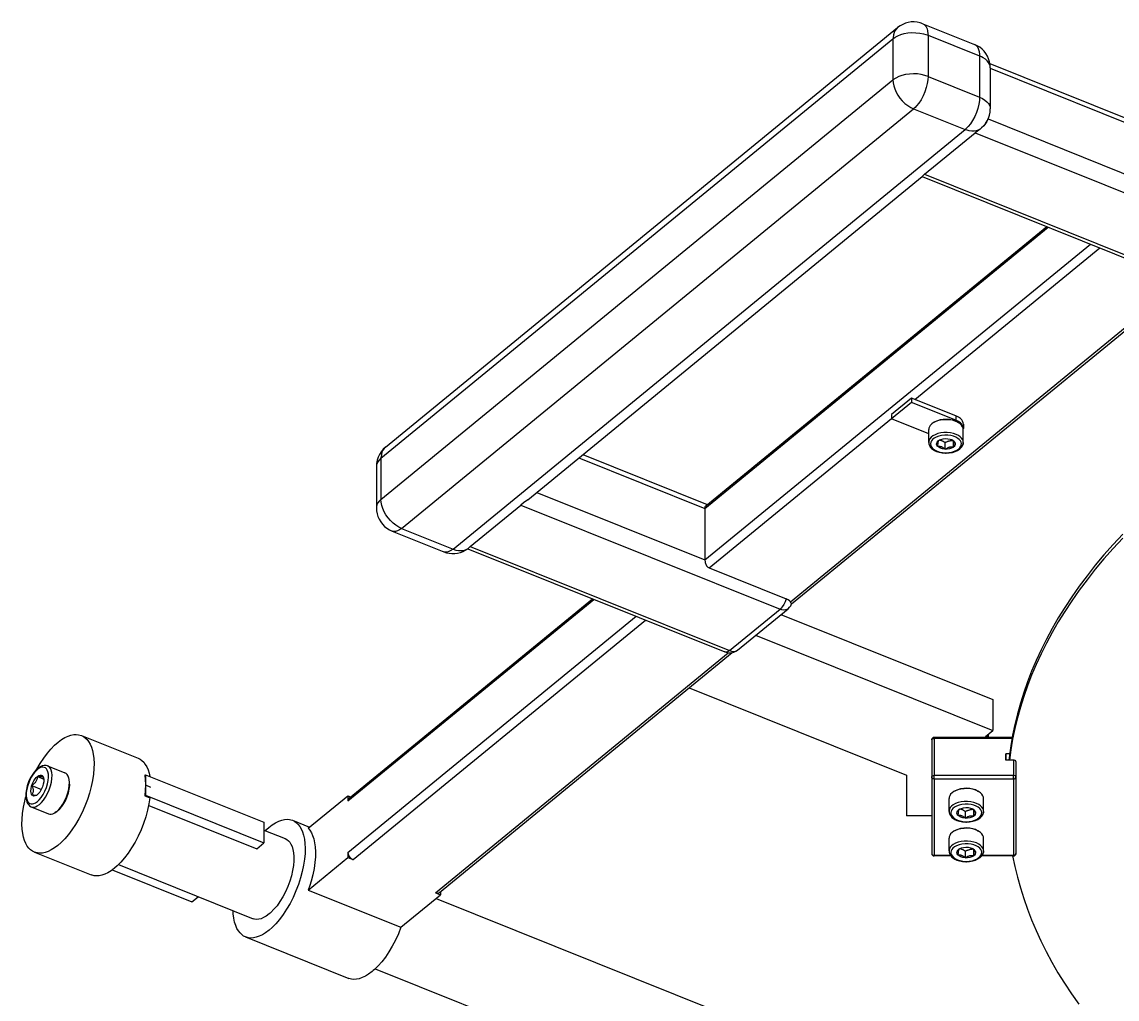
# Model space of a CAD drawing. Header units: millimetres. Extents: x 10 to 410, y 10 to 287.
# Drawn here: x 303 to 329.69, y 220.57 to 244.38 of the extents above; entities that cross this region are included whole.
import ezdxf

# ---------------------------------------------------------------- set-up
doc = ezdxf.new("R2010")
doc.units = ezdxf.units.MM
doc.layers.add('OUTLINE', color=7, linetype='Continuous')
doc.layers.add('TANGENT', color=8, linetype='Continuous')

msp = doc.modelspace()

# ---------------------------------------------------------------- linework, layer by layer
at = {"layer": 'OUTLINE'}
for points in [[(324.963, 244.336), (324.894, 244.359), (324.823, 244.374), (324.75, 244.38), (324.677, 244.378), (324.606, 244.367), (324.536, 244.347), (324.468, 244.32), (324.405, 244.284), (324.346, 244.242)], [(324.963, 244.336), (326.218, 243.832)], [(311.865, 234.018), (324.346, 244.242)], [(326.602, 243.263), (326.598, 243.336), (326.585, 243.408), (326.564, 243.477), (326.534, 243.544), (326.497, 243.607), (326.453, 243.664), (326.402, 243.716), (326.345, 243.762), (326.284, 243.801), (326.218, 243.832)], [(326.593, 243.369), (330.78, 241.688)], [(326.602, 243.263), (326.602, 242.259)], [(326.49, 241.906), (326.53, 241.97), (326.561, 242.038), (326.584, 242.11), (326.598, 242.184), (326.602, 242.259)], [(326.49, 241.906), (326.446, 241.851), (326.393, 241.799), (326.375, 241.783), (326.356, 241.769)], [(326.547, 242.017), (326.528, 241.969), (326.511, 241.938), (326.49, 241.906)], [(325.003, 240.669), (326.234, 241.677)], [(326.356, 241.769), (326.29, 241.72), (326.234, 241.677)], [(315.328, 232.734), (324.947, 240.613)], [(324.947, 240.613), (324.962, 240.631), (325.003, 240.669)], [(324.947, 240.613), (324.947, 240.613), (324.947, 240.613)], [(324.947, 240.613), (331.21, 238.097)], [(319.667, 232.585), (327.98, 239.394)], [(321.762, 230.198), (331.386, 238.082)], [(324.683, 235.212), (324.197, 234.813)], [(324.683, 235.212), (324.683, 235.106)], [(325.767, 234.777), (324.683, 235.212)], [(324.683, 235.106), (324.197, 234.708)], [(325.767, 234.671), (324.683, 235.106)], [(324.197, 234.813), (324.197, 234.708)], [(325.102, 234.344), (324.197, 234.708)], [(325.824, 234.614), (325.769, 234.641), (325.704, 234.663), (325.63, 234.679), (325.551, 234.686), (325.47, 234.685), (325.392, 234.675), (325.319, 234.656), (325.255, 234.631), (325.238, 234.623), (325.222, 234.614)], [(325.801, 234.628), (325.747, 234.654), (325.684, 234.675), (325.613, 234.689), (325.537, 234.695), (325.459, 234.692), (325.385, 234.68), (325.317, 234.661), (325.246, 234.628)], [(325.767, 234.777), (325.767, 234.671)], [(325.948, 234.577), (325.943, 234.612), (325.93, 234.647), (325.907, 234.681), (325.874, 234.715), (325.83, 234.746), (325.8, 234.762), (325.767, 234.777)], [(325.948, 234.472), (325.943, 234.507), (325.93, 234.542), (325.907, 234.576), (325.874, 234.609), (325.83, 234.64), (325.8, 234.657), (325.767, 234.671)], [(325.222, 234.614), (325.176, 234.582), (325.142, 234.547), (325.118, 234.512), (325.105, 234.476), (325.102, 234.445)], [(325.102, 234.133), (325.102, 234.445)], [(325.246, 234.628), (325.222, 234.614)], [(325.246, 234.628), (325.235, 234.621)], [(325.812, 234.621), (325.801, 234.628)], [(325.801, 234.628), (325.824, 234.614)], [(325.945, 234.445), (325.94, 234.48), (325.927, 234.515), (325.904, 234.549), (325.871, 234.582), (325.824, 234.614)], [(325.945, 234.443), (325.948, 234.472)], [(325.945, 234.133), (325.945, 234.445)], [(325.948, 234.577), (325.948, 234.472)], [(325.102, 234.133), (325.106, 234.094), (325.111, 234.077), (325.129, 234.04), (325.142, 234.019), (325.174, 233.985), (325.194, 233.968), (325.241, 233.938), (325.295, 233.912), (325.361, 233.891), (325.434, 233.877), (325.512, 233.872), (325.526, 233.872), (325.604, 233.876), (325.679, 233.89), (325.744, 233.91), (325.747, 233.911), (325.806, 233.938), (325.86, 233.974)], [(325.686, 234.187), (325.718, 234.162), (325.739, 234.136), (325.749, 234.11), (325.75, 234.084), (325.742, 234.059), (325.724, 234.034), (325.696, 234.01), (325.658, 233.99), (325.609, 233.974), (325.553, 233.966), (325.494, 233.966), (325.437, 233.975), (325.387, 233.991), (325.347, 234.013), (325.319, 234.038), (325.302, 234.064), (325.296, 234.091), (325.299, 234.116), (325.31, 234.142), (325.337, 234.17)], [(325.338, 234.171), (325.336, 234.168), (325.335, 234.163), (325.333, 234.159), (325.332, 234.153), (325.331, 234.147), (325.329, 234.139), (325.328, 234.131), (325.327, 234.122), (325.325, 234.111), (325.324, 234.1), (325.322, 234.087), (325.321, 234.073), (325.319, 234.058), (325.318, 234.041)], [(325.337, 234.17), (325.361, 234.187)], [(325.366, 234.19), (325.364, 234.189), (325.362, 234.187), (325.36, 234.186), (325.358, 234.185), (325.356, 234.184), (325.354, 234.182), (325.352, 234.181), (325.35, 234.179), (325.348, 234.178), (325.346, 234.177), (325.344, 234.175), (325.342, 234.174), (325.34, 234.172), (325.338, 234.171)], [(325.361, 234.187), (325.402, 234.206), (325.453, 234.22), (325.511, 234.226), (325.57, 234.223), (325.626, 234.212), (325.657, 234.201), (325.686, 234.187)], [(325.373, 234.193), (325.382, 234.191), (325.391, 234.188), (325.4, 234.185), (325.409, 234.181), (325.418, 234.178), (325.427, 234.174), (325.436, 234.169), (325.445, 234.165), (325.455, 234.16), (325.464, 234.154), (325.474, 234.149), (325.483, 234.143), (325.493, 234.136), (325.503, 234.129)], [(325.503, 234.129), (325.518, 234.136), (325.532, 234.143), (325.545, 234.149), (325.559, 234.155), (325.572, 234.16), (325.585, 234.164), (325.597, 234.168), (325.61, 234.172), (325.623, 234.175), (325.635, 234.177), (325.648, 234.18), (325.662, 234.181), (325.675, 234.183), (325.689, 234.183)], [(325.503, 233.967), (325.503, 234.129)], [(325.728, 234.151), (325.725, 234.155), (325.721, 234.158), (325.717, 234.161), (325.713, 234.165), (325.709, 234.168), (325.705, 234.171), (325.702, 234.174), (325.698, 234.177), (325.694, 234.179), (325.691, 234.182), (325.687, 234.185), (325.683, 234.187), (325.68, 234.19), (325.676, 234.192)], [(325.709, 234.022), (325.709, 234.168)], [(325.709, 234.022), (325.71, 234.038), (325.712, 234.054), (325.713, 234.068), (325.715, 234.08), (325.716, 234.092), (325.717, 234.102), (325.719, 234.111), (325.72, 234.12), (325.721, 234.127), (325.723, 234.133), (325.724, 234.139), (325.726, 234.144), (325.727, 234.148), (325.728, 234.151)], [(325.945, 234.133), (325.94, 234.094), (325.929, 234.061), (325.908, 234.025), (325.86, 233.974)], [(311.865, 234.018), (311.809, 233.965), (311.759, 233.906), (311.717, 233.841), (311.684, 233.771), (311.66, 233.697), (311.646, 233.621), (311.641, 233.544)], [(325.318, 234.041), (325.332, 234.042), (325.346, 234.042), (325.359, 234.042), (325.373, 234.04), (325.385, 234.037), (325.398, 234.034), (325.411, 234.029), (325.423, 234.023), (325.436, 234.017), (325.449, 234.009), (325.462, 234), (325.475, 233.99), (325.489, 233.979), (325.503, 233.967)], [(325.503, 233.967), (325.519, 233.978), (325.535, 233.987), (325.549, 233.996), (325.564, 234.003), (325.578, 234.01), (325.592, 234.015), (325.606, 234.019), (325.62, 234.022), (325.634, 234.025), (325.648, 234.026), (325.663, 234.026), (325.678, 234.026), (325.693, 234.024), (325.709, 234.022)], [(316.672, 233.835), (319.705, 232.616)], [(311.641, 233.544), (311.641, 232.54)], [(311.641, 232.54), (311.645, 232.467), (311.658, 232.395), (311.679, 232.326), (311.709, 232.259), (311.746, 232.196), (311.79, 232.139), (311.841, 232.086), (311.898, 232.041), (311.959, 232.002), (312.025, 231.971)], [(313.929, 231.598), (315.159, 232.606)], [(315.328, 232.734), (315.228, 232.658), (315.159, 232.606)], [(319.647, 232.524), (319.652, 232.559), (319.656, 232.571), (319.661, 232.579), (319.667, 232.585)], [(319.647, 232.524), (319.647, 231.269)], [(312.025, 231.971), (313.281, 231.467)], [(329.832, 231.9), (329.598, 231.648), (329.375, 231.394), (329.162, 231.139), (328.961, 230.884), (328.769, 230.627), (328.589, 230.37), (328.419, 230.112), (328.259, 229.854), (328.11, 229.595), (327.97, 229.336), (327.84, 229.077), (327.721, 228.817), (327.611, 228.558), (327.51, 228.298), (327.419, 228.038), (327.338, 227.778), (327.266, 227.518), (327.203, 227.258), (327.149, 226.998), (327.104, 226.738), (327.059, 226.392)], [(329.832, 231.803), (329.598, 231.55), (329.375, 231.297), (329.162, 231.042), (328.961, 230.786), (328.769, 230.53), (328.589, 230.273), (328.419, 230.015), (328.259, 229.757), (328.11, 229.498), (327.97, 229.239), (327.84, 228.98), (327.721, 228.72), (327.611, 228.46), (327.51, 228.2), (327.419, 227.94), (327.338, 227.681), (327.266, 227.421), (327.203, 227.161), (327.149, 226.901), (327.104, 226.641), (327.07, 226.392)], [(313.281, 231.467), (313.346, 231.445), (313.414, 231.43), (313.483, 231.423), (313.552, 231.424), (313.621, 231.433), (313.688, 231.449), (313.753, 231.473), (313.815, 231.504), (313.873, 231.542)], [(313.87, 231.542), (313.871, 231.542)], [(313.871, 231.542), (313.873, 231.542)], [(313.872, 231.541), (320.135, 229.026)], [(313.873, 231.542), (313.876, 231.545)], [(313.876, 231.545), (313.893, 231.565), (313.929, 231.598)], [(319.647, 231.269), (319.652, 231.224), (319.656, 231.204), (319.664, 231.178), (319.67, 231.162), (319.689, 231.126), (319.715, 231.096), (319.749, 231.074)], [(319.749, 231.074), (321.632, 230.317)], [(310.946, 225.396), (316.942, 230.308)], [(310.975, 225.464), (316.906, 230.323)], [(321.73, 230.244), (321.708, 230.271), (321.676, 230.295), (321.655, 230.307), (321.632, 230.317)], [(321.674, 230.081), (321.71, 230.115), (321.739, 230.154), (321.762, 230.198)], [(321.762, 230.198), (321.761, 230.199), (321.753, 230.21), (321.73, 230.244)], [(321.762, 230.198), (321.762, 230.198)], [(310.946, 224.141), (317.971, 229.895)], [(320.444, 229.073), (321.674, 230.081)], [(321.501, 229.939), (326.663, 227.866)], [(311.072, 223.965), (318.199, 229.803)], [(320.884, 229.434), (326.663, 227.113)], [(320.135, 229.026), (320.187, 229.01), (320.242, 229.004), (320.296, 229.007), (320.349, 229.02), (320.399, 229.042), (320.444, 229.073)], [(313.08, 223.159), (320.218, 229.005)], [(313.177, 223.166), (320.312, 229.01)], [(319.265, 228.153), (324.563, 226.025)], [(326.663, 227.866), (326.663, 227.113)], [(303.365, 226.167), (303.447, 226.308), (303.532, 226.438), (303.62, 226.557), (303.709, 226.661), (303.798, 226.752), (303.885, 226.829), (303.969, 226.891), (304.049, 226.939), (304.125, 226.975), (304.196, 226.999), (304.263, 227.012), (304.325, 227.015), (304.383, 227.01), (304.45, 226.99)], [(304.45, 226.99), (304.499, 226.966), (304.545, 226.933), (304.588, 226.891), (304.627, 226.841), (304.662, 226.78), (304.693, 226.709), (304.719, 226.626), (304.739, 226.532), (304.752, 226.427), (304.758, 226.31), (304.755, 226.182), (304.742, 226.044), (304.721, 225.897), (304.689, 225.744), (304.646, 225.586), (304.595, 225.427), (304.534, 225.268), (304.465, 225.113), (304.388, 224.963), (304.307, 224.823), (304.221, 224.693), (304.133, 224.575), (304.044, 224.471), (303.955, 224.381), (303.879, 224.313)], [(304.45, 226.99), (305.831, 226.436)], [(325.237, 226.945), (325.214, 226.94), (325.194, 226.927), (325.181, 226.907), (325.176, 226.884)], [(327.139, 226.945), (325.237, 226.945)], [(325.789, 226.945), (325.789, 226.95)], [(326.249, 226.945), (326.249, 226.95)], [(326.488, 226.969), (326.663, 227.113)], [(326.555, 226.969), (326.488, 226.969)], [(326.555, 227.024), (326.555, 226.969)], [(326.555, 226.969), (326.555, 226.945)], [(325.176, 226.884), (325.176, 225.98)], [(305.831, 226.436), (305.88, 226.411), (305.926, 226.378), (305.968, 226.337), (306.007, 226.286), (306.043, 226.225), (306.074, 226.154), (306.099, 226.072), (306.117, 225.994)], [(326.984, 226.542), (326.984, 226.392)], [(327.077, 226.542), (326.984, 226.542)], [(326.984, 226.392), (326.984, 226.542)], [(327.168, 226.392), (326.984, 226.392)], [(327.229, 226.356), (327.225, 226.369), (327.211, 226.381), (327.188, 226.39), (327.168, 226.392)], [(303.627, 226.248), (303.59, 226.258), (303.539, 226.258), (303.497, 226.249), (303.462, 226.235), (303.415, 226.207), (303.349, 226.151), (303.299, 226.095), (303.25, 226.026), (303.204, 225.947), (303.164, 225.858), (303.132, 225.766), (303.109, 225.675), (303.096, 225.588), (303.093, 225.51), (303.1, 225.441), (303.117, 225.376), (303.138, 225.331), (303.157, 225.305), (303.186, 225.276), (303.227, 225.252)], [(303.627, 226.248), (304.049, 226.078)], [(327.229, 226.356), (327.229, 225.98)], [(303.354, 225.531), (303.322, 225.517), (303.294, 225.513), (303.271, 225.52), (303.252, 225.534), (303.237, 225.557), (303.226, 225.59), (303.221, 225.634), (303.224, 225.689), (303.236, 225.752), (303.258, 225.819), (303.289, 225.883), (303.325, 225.938), (303.351, 225.969), (303.377, 225.993)], [(303.378, 225.991), (303.375, 225.971), (303.372, 225.952), (303.368, 225.934), (303.363, 225.917), (303.356, 225.9), (303.349, 225.884), (303.34, 225.869), (303.331, 225.854), (303.32, 225.84), (303.307, 225.826), (303.294, 225.812), (303.278, 225.798), (303.262, 225.784), (303.243, 225.77)], [(303.526, 225.959), (303.532, 225.917), (303.531, 225.864), (303.521, 225.803), (303.501, 225.736), (303.472, 225.671), (303.436, 225.613), (303.398, 225.567), (303.354, 225.531)], [(303.377, 225.993), (303.412, 226.016), (303.443, 226.026), (303.468, 226.026), (303.49, 226.016), (303.507, 225.999), (303.518, 225.981), (303.526, 225.959)], [(303.512, 225.991), (303.51, 225.988), (303.507, 225.985), (303.502, 225.983), (303.497, 225.981), (303.491, 225.98), (303.483, 225.979), (303.475, 225.979), (303.465, 225.979), (303.454, 225.98), (303.442, 225.981), (303.428, 225.983), (303.413, 225.985), (303.396, 225.988), (303.378, 225.991)], [(303.378, 225.991), (303.531, 225.93)], [(303.528, 225.947), (303.527, 225.95), (303.526, 225.953), (303.525, 225.956), (303.524, 225.959), (303.523, 225.962), (303.522, 225.965), (303.521, 225.968), (303.52, 225.971), (303.519, 225.975), (303.518, 225.978), (303.516, 225.981), (303.515, 225.984), (303.514, 225.987), (303.512, 225.991)], [(303.849, 225.141), (303.899, 225.187), (303.95, 225.247), (304, 225.32), (304.046, 225.404), (304.087, 225.495), (304.119, 225.59), (304.142, 225.684), (304.154, 225.772), (304.157, 225.851), (304.15, 225.919), (304.143, 225.952)], [(303.879, 225.159), (303.927, 225.204), (303.976, 225.262), (304.024, 225.333), (304.068, 225.415), (304.106, 225.504), (304.136, 225.596), (304.155, 225.686), (304.165, 225.769), (304.164, 225.842), (304.153, 225.915)], [(304.143, 225.952), (304.126, 226), (304.103, 226.036), (304.077, 226.062), (304.049, 226.078)], [(304.153, 225.915), (304.143, 225.952)], [(304.153, 225.915), (304.148, 225.932)], [(305.995, 226.021), (306.013, 226.035)], [(305.995, 226.021), (306.008, 225.914), (306.013, 225.784)], [(306.013, 226.035), (308.9, 224.876)], [(306.013, 226.035), (306.013, 225.784)], [(324.563, 226.025), (324.563, 225.035)], [(325.176, 225.98), (325.176, 224.117)], [(327.229, 225.98), (327.229, 224.117)], [(303.243, 225.77), (303.251, 225.75), (303.258, 225.731), (303.264, 225.713), (303.268, 225.695), (303.271, 225.679), (303.272, 225.663), (303.273, 225.648), (303.272, 225.633), (303.271, 225.618), (303.268, 225.604), (303.264, 225.59), (303.258, 225.576), (303.251, 225.563), (303.243, 225.549)], [(303.243, 225.77), (303.475, 225.677)], [(306.013, 225.784), (306.008, 225.655), (305.995, 225.519)], [(306.013, 225.784), (306.013, 225.533)], [(306.013, 225.784), (306.138, 225.734)], [(325.718, 225.624), (325.672, 225.591), (325.637, 225.557), (325.614, 225.521), (325.601, 225.486), (325.598, 225.454)], [(326.32, 225.624), (326.264, 225.651), (326.199, 225.673), (326.126, 225.688), (326.047, 225.696), (325.966, 225.694), (325.887, 225.684), (325.815, 225.666), (325.751, 225.641), (325.734, 225.632), (325.718, 225.624)], [(325.742, 225.637), (325.718, 225.624)], [(325.742, 225.637), (325.73, 225.63)], [(326.296, 225.637), (326.243, 225.663), (326.18, 225.684), (326.109, 225.698), (326.032, 225.704), (325.955, 225.701), (325.881, 225.69), (325.813, 225.67), (325.742, 225.637)], [(326.307, 225.63), (326.296, 225.637)], [(326.296, 225.637), (326.32, 225.624)], [(326.44, 225.454), (326.436, 225.489), (326.422, 225.524), (326.399, 225.558), (326.366, 225.591), (326.32, 225.624)], [(303.308, 224.147), (303.258, 224.171), (303.213, 224.204), (303.17, 224.246), (303.131, 224.296), (303.096, 224.357), (303.065, 224.428), (303.039, 224.511), (303.019, 224.605), (303.006, 224.71), (303, 224.827), (303.003, 224.955), (303.015, 225.093), (303.037, 225.24), (303.069, 225.393), (303.081, 225.442), (303.094, 225.492)], [(303.243, 225.549), (303.258, 225.546), (303.271, 225.544), (303.283, 225.542), (303.295, 225.54), (303.305, 225.539), (303.315, 225.538), (303.324, 225.537), (303.332, 225.537), (303.34, 225.536), (303.346, 225.536), (303.352, 225.537), (303.358, 225.537), (303.363, 225.538), (303.367, 225.54)], [(306.121, 225.468), (306.097, 225.321), (306.064, 225.167), (306.02, 225.009), (305.967, 224.849), (305.905, 224.691), (305.835, 224.536), (305.758, 224.388), (305.675, 224.249), (305.589, 224.12), (305.501, 224.005), (305.412, 223.903), (305.324, 223.815), (305.26, 223.759)], [(305.995, 225.519), (306.013, 225.533)], [(305.995, 225.519), (306.121, 225.468)], [(306.013, 225.533), (308.9, 224.374)], [(309.979, 224.73), (310.946, 225.522)], [(310.946, 225.522), (311.012, 225.495)], [(310.946, 225.522), (310.946, 225.396)], [(310.975, 225.464), (310.958, 225.445), (310.949, 225.42), (310.947, 225.409), (310.946, 225.396)], [(325.598, 225.142), (325.598, 225.454)], [(326.44, 225.142), (326.44, 225.454)], [(303.227, 225.252), (303.649, 225.083)], [(303.649, 225.083), (303.681, 225.075), (303.716, 225.075), (303.755, 225.085), (303.805, 225.109)], [(303.805, 225.109), (303.849, 225.141)], [(303.837, 225.129), (303.805, 225.109)], [(303.821, 225.12), (303.837, 225.129)], [(303.837, 225.129), (303.879, 225.159)], [(306.091, 225.287), (308.724, 224.23)], [(325.176, 225.035), (324.563, 225.035)], [(325.598, 225.142), (325.602, 225.104), (325.607, 225.086), (325.624, 225.049), (325.638, 225.029), (325.67, 224.994), (325.689, 224.978), (325.736, 224.947), (325.791, 224.922), (325.857, 224.901), (325.93, 224.887), (326.007, 224.881), (326.022, 224.881), (326.1, 224.886), (326.175, 224.899), (326.24, 224.919), (326.243, 224.92), (326.302, 224.947), (326.356, 224.983)], [(326.181, 225.196), (326.214, 225.172), (326.235, 225.146), (326.245, 225.119), (326.246, 225.094), (326.237, 225.068), (326.22, 225.043), (326.192, 225.02), (326.153, 224.999), (326.105, 224.984), (326.049, 224.975), (325.99, 224.975), (325.933, 224.984), (325.882, 225), (325.842, 225.022), (325.814, 225.048), (325.798, 225.074), (325.791, 225.1), (325.794, 225.126), (325.806, 225.151), (325.832, 225.18)], [(325.833, 225.18), (325.832, 225.177), (325.83, 225.173), (325.829, 225.168), (325.828, 225.163), (325.826, 225.156), (325.825, 225.149), (325.824, 225.14), (325.822, 225.131), (325.821, 225.121), (325.819, 225.109), (325.818, 225.097), (325.817, 225.083), (325.815, 225.067), (325.814, 225.051)], [(325.814, 225.051), (325.828, 225.052), (325.842, 225.052), (325.855, 225.051), (325.868, 225.049), (325.881, 225.047), (325.894, 225.043), (325.906, 225.038), (325.919, 225.033), (325.932, 225.026), (325.945, 225.019), (325.958, 225.01), (325.971, 225), (325.985, 224.989), (325.999, 224.976)], [(325.832, 225.18), (325.856, 225.196)], [(325.862, 225.199), (325.86, 225.198), (325.858, 225.197), (325.856, 225.196), (325.854, 225.194), (325.852, 225.193), (325.85, 225.192), (325.848, 225.19), (325.846, 225.189), (325.844, 225.188), (325.842, 225.186), (325.84, 225.185), (325.838, 225.183), (325.835, 225.182), (325.833, 225.18)], [(325.856, 225.196), (325.898, 225.215), (325.949, 225.229), (326.006, 225.235), (326.066, 225.233), (326.121, 225.221), (326.153, 225.21), (326.181, 225.196)], [(325.869, 225.203), (325.878, 225.2), (325.887, 225.197), (325.896, 225.194), (325.905, 225.191), (325.914, 225.187), (325.923, 225.183), (325.932, 225.179), (325.941, 225.174), (325.95, 225.169), (325.96, 225.164), (325.969, 225.158), (325.979, 225.152), (325.989, 225.145), (325.999, 225.139)], [(325.999, 225.139), (326.014, 225.146), (326.027, 225.153), (326.041, 225.159), (326.054, 225.164), (326.067, 225.169), (326.08, 225.174), (326.093, 225.178), (326.106, 225.181), (326.118, 225.184), (326.131, 225.187), (326.144, 225.189), (326.157, 225.191), (326.171, 225.192), (326.184, 225.193)], [(325.999, 224.976), (325.999, 225.139)], [(325.999, 224.976), (326.015, 224.987), (326.03, 224.997), (326.045, 225.005), (326.06, 225.013), (326.074, 225.019), (326.088, 225.024), (326.102, 225.029), (326.116, 225.032), (326.13, 225.034), (326.144, 225.035), (326.159, 225.036), (326.173, 225.035), (326.189, 225.034), (326.204, 225.031)], [(326.224, 225.161), (326.22, 225.164), (326.216, 225.168), (326.212, 225.171), (326.209, 225.174), (326.205, 225.177), (326.201, 225.18), (326.197, 225.183), (326.194, 225.186), (326.19, 225.189), (326.186, 225.192), (326.183, 225.194), (326.179, 225.197), (326.175, 225.199), (326.172, 225.201)], [(326.204, 225.031), (326.204, 225.178)], [(326.204, 225.031), (326.206, 225.048), (326.207, 225.063), (326.209, 225.077), (326.21, 225.09), (326.212, 225.101), (326.213, 225.111), (326.214, 225.121), (326.216, 225.129), (326.217, 225.136), (326.218, 225.143), (326.22, 225.149), (326.221, 225.153), (326.223, 225.157), (326.224, 225.161)], [(326.44, 225.142), (326.436, 225.104), (326.425, 225.071), (326.404, 225.034), (326.356, 224.983)], [(308.9, 224.876), (308.9, 224.374)], [(308.931, 224.672), (309.018, 224.751), (309.102, 224.815), (309.183, 224.866), (309.26, 224.903), (309.332, 224.929), (309.399, 224.944), (309.462, 224.949), (309.52, 224.944), (309.559, 224.936), (309.596, 224.924)], [(309.596, 224.924), (309.646, 224.899), (309.691, 224.866), (309.734, 224.825), (309.773, 224.774), (309.808, 224.713), (309.839, 224.642), (309.865, 224.559), (309.885, 224.465), (309.898, 224.36), (309.904, 224.243), (309.901, 224.115), (309.889, 223.977), (309.867, 223.83), (309.835, 223.677), (309.793, 223.519), (309.741, 223.36), (309.68, 223.201), (309.611, 223.046), (309.535, 222.896), (309.453, 222.756), (309.367, 222.626), (309.279, 222.508), (309.19, 222.404), (309.102, 222.314), (309.025, 222.246)], [(309.596, 224.924), (310.012, 224.757)], [(325.176, 225.02), (325.176, 224.117)], [(308.9, 224.685), (309.417, 224.477)], [(309.979, 224.73), (310.019, 224.68), (310.055, 224.621), (310.086, 224.551), (310.113, 224.47), (310.134, 224.378), (310.148, 224.274), (310.155, 224.159), (310.153, 224.032), (310.142, 223.895), (310.122, 223.75), (310.091, 223.597), (310.05, 223.44), (310.017, 223.332), (309.979, 223.224)], [(325.718, 224.657), (325.672, 224.625), (325.637, 224.59), (325.614, 224.554), (325.601, 224.519), (325.598, 224.488)], [(326.32, 224.657), (326.264, 224.684), (326.199, 224.706), (326.126, 224.721), (326.047, 224.729), (325.966, 224.727), (325.887, 224.717), (325.815, 224.699), (325.751, 224.674), (325.734, 224.666), (325.718, 224.657)], [(325.742, 224.671), (325.718, 224.657)], [(325.742, 224.671), (325.73, 224.664)], [(326.296, 224.671), (326.243, 224.697), (326.18, 224.717), (326.109, 224.731), (326.032, 224.737), (325.955, 224.734), (325.881, 224.723), (325.813, 224.703), (325.742, 224.671)], [(326.307, 224.664), (326.296, 224.671)], [(326.296, 224.671), (326.32, 224.657)], [(326.44, 224.488), (326.436, 224.523), (326.422, 224.557), (326.399, 224.591), (326.366, 224.624), (326.32, 224.657)], [(303.879, 224.313), (303.795, 224.25), (303.714, 224.201), (303.638, 224.164), (303.566, 224.139), (303.499, 224.125), (303.437, 224.122), (303.379, 224.127), (303.308, 224.147)], [(308.724, 224.23), (308.9, 224.374)], [(309.417, 224.477), (309.457, 224.456), (309.495, 224.427), (309.528, 224.388), (309.558, 224.341), (309.584, 224.283), (309.605, 224.213), (309.62, 224.133), (309.627, 224.04), (309.627, 223.937), (309.617, 223.823), (309.598, 223.701), (309.569, 223.573), (309.529, 223.442), (309.48, 223.31), (309.423, 223.181), (309.359, 223.059), (309.29, 222.945), (309.218, 222.843), (309.144, 222.755), (309.071, 222.68), (309.048, 222.66), (309.025, 222.641)], [(325.598, 224.176), (325.598, 224.488)], [(325.856, 224.229), (325.898, 224.249), (325.949, 224.262), (326.006, 224.268), (326.066, 224.266), (326.121, 224.255), (326.153, 224.243), (326.181, 224.229)], [(325.869, 224.236), (325.878, 224.233), (325.887, 224.231), (325.896, 224.227), (325.905, 224.224), (325.914, 224.22), (325.923, 224.216), (325.932, 224.212), (325.941, 224.207), (325.95, 224.202), (325.96, 224.197), (325.969, 224.191), (325.979, 224.185), (325.989, 224.179), (325.999, 224.172)], [(326.224, 224.194), (326.22, 224.197), (326.216, 224.201), (326.212, 224.204), (326.209, 224.207), (326.205, 224.211), (326.201, 224.214), (326.197, 224.217), (326.194, 224.219), (326.19, 224.222), (326.186, 224.225), (326.183, 224.227), (326.179, 224.23), (326.175, 224.232), (326.172, 224.235)], [(326.44, 224.176), (326.44, 224.488)], [(303.308, 224.147), (304.688, 223.592)], [(309.979, 223.224), (310.946, 224.016)], [(310.946, 224.141), (310.951, 224.106), (310.964, 224.069), (310.988, 224.031), (311.018, 223.999), (311.053, 223.974), (311.062, 223.969), (311.072, 223.965)], [(310.946, 224.141), (310.946, 224.016)], [(310.946, 224.016), (311.072, 223.965)], [(325.176, 224.117), (325.181, 224.093), (325.194, 224.073), (325.214, 224.06), (325.237, 224.055)], [(325.643, 224.055), (325.237, 224.055)], [(325.598, 224.176), (325.602, 224.137), (325.607, 224.12), (325.624, 224.082), (325.638, 224.062), (325.67, 224.027), (325.689, 224.011), (325.736, 223.98), (325.791, 223.955), (325.857, 223.934), (325.93, 223.92), (326.007, 223.914), (326.022, 223.914), (326.1, 223.919), (326.175, 223.932), (326.24, 223.952), (326.243, 223.953), (326.302, 223.981), (326.356, 224.017)], [(326.181, 224.229), (326.214, 224.205), (326.235, 224.179), (326.245, 224.153), (326.246, 224.127), (326.237, 224.101), (326.22, 224.076), (326.192, 224.053), (326.153, 224.033), (326.105, 224.017), (326.049, 224.009), (325.99, 224.008), (325.933, 224.017), (325.882, 224.034), (325.842, 224.056), (325.814, 224.081), (325.798, 224.107), (325.791, 224.133), (325.794, 224.159), (325.806, 224.184), (325.832, 224.213)], [(325.833, 224.213), (325.832, 224.21), (325.83, 224.206), (325.829, 224.201), (325.828, 224.196), (325.826, 224.189), (325.825, 224.182), (325.824, 224.174), (325.822, 224.164), (325.821, 224.154), (325.819, 224.142), (325.818, 224.13), (325.817, 224.116), (325.815, 224.101), (325.814, 224.084)], [(325.814, 224.084), (325.828, 224.085), (325.842, 224.085), (325.855, 224.084), (325.868, 224.082), (325.881, 224.08), (325.894, 224.076), (325.906, 224.072), (325.919, 224.066), (325.932, 224.059), (325.945, 224.052), (325.958, 224.043), (325.971, 224.033), (325.985, 224.022), (325.999, 224.009)], [(325.832, 224.213), (325.856, 224.229)], [(325.862, 224.233), (325.86, 224.231), (325.858, 224.23), (325.856, 224.229), (325.854, 224.228), (325.852, 224.226), (325.85, 224.225), (325.848, 224.224), (325.846, 224.222), (325.844, 224.221), (325.842, 224.219), (325.84, 224.218), (325.838, 224.216), (325.835, 224.215), (325.833, 224.213)], [(325.999, 224.172), (326.014, 224.179), (326.027, 224.186), (326.041, 224.192), (326.054, 224.198), (326.067, 224.203), (326.08, 224.207), (326.093, 224.211), (326.106, 224.215), (326.118, 224.218), (326.131, 224.22), (326.144, 224.222), (326.157, 224.224), (326.171, 224.225), (326.184, 224.226)], [(325.999, 224.009), (325.999, 224.172)], [(325.999, 224.009), (326.015, 224.02), (326.03, 224.03), (326.045, 224.039), (326.06, 224.046), (326.074, 224.052), (326.088, 224.058), (326.102, 224.062), (326.116, 224.065), (326.13, 224.067), (326.144, 224.069), (326.159, 224.069), (326.173, 224.068), (326.189, 224.067), (326.204, 224.064)], [(326.204, 224.064), (326.204, 224.211)], [(326.204, 224.064), (326.206, 224.081), (326.207, 224.096), (326.209, 224.11), (326.21, 224.123), (326.212, 224.134), (326.213, 224.145), (326.214, 224.154), (326.216, 224.162), (326.217, 224.17), (326.218, 224.176), (326.22, 224.182), (326.221, 224.187), (326.223, 224.191), (326.224, 224.194)], [(326.44, 224.176), (326.436, 224.137), (326.425, 224.104), (326.404, 224.067), (326.356, 224.017)], [(327.168, 224.055), (326.394, 224.055)], [(327.149, 224.055), (327.203, 223.796), (327.266, 223.537), (327.337, 223.277), (327.419, 223.018), (327.509, 222.759), (327.609, 222.5), (327.718, 222.242), (327.837, 221.983), (327.966, 221.725), (328.104, 221.467), (328.253, 221.21), (328.411, 220.953), (328.58, 220.697), (328.759, 220.441)], [(327.168, 224.055), (327.192, 224.06), (327.211, 224.073), (327.225, 224.093), (327.229, 224.117)], [(305.26, 223.759), (305.175, 223.696), (305.095, 223.646), (305.019, 223.61), (304.947, 223.585), (304.88, 223.571), (304.818, 223.567), (304.759, 223.572), (304.688, 223.592)], [(305.201, 223.714), (307.142, 222.934)], [(305.354, 223.843), (308.633, 222.526)], [(309.979, 223.224), (312.239, 222.316)], [(313.206, 223.189), (313.206, 223.108)], [(307.142, 222.934), (307.299, 223.062)], [(312.239, 222.316), (313.206, 223.108)], [(313.08, 223.159), (313.114, 223.15), (313.144, 223.15), (313.162, 223.156), (313.177, 223.166)], [(313.08, 223.159), (313.206, 223.108)], [(313.099, 223.021), (358.63, 204.735)], [(308.454, 222.08), (308.405, 222.104), (308.359, 222.137), (308.316, 222.179), (308.277, 222.23), (308.242, 222.29), (308.211, 222.361), (308.185, 222.444), (308.165, 222.538), (308.152, 222.643), (308.147, 222.721)], [(309.025, 222.641), (308.956, 222.589), (308.89, 222.552), (308.828, 222.526), (308.772, 222.513), (308.72, 222.509), (308.672, 222.514), (308.633, 222.526)], [(309.025, 222.246), (308.941, 222.183), (308.861, 222.134), (308.784, 222.097), (308.713, 222.072), (308.646, 222.059), (308.583, 222.055), (308.525, 222.06), (308.454, 222.08)], [(312.239, 222.316), (312.176, 222.158), (312.105, 222.004), (312.028, 221.856), (311.945, 221.718), (311.859, 221.59), (311.77, 221.476), (311.681, 221.375), (311.593, 221.288), (311.564, 221.262), (311.536, 221.238)], [(308.454, 222.08), (310.965, 221.071)], [(311.613, 221.306), (355.172, 203.812)], [(311.536, 221.238), (311.452, 221.175), (311.371, 221.126), (311.295, 221.089), (311.223, 221.064), (311.156, 221.05), (311.094, 221.046), (311.036, 221.051), (310.965, 221.071)]]:
    msp.add_lwpolyline(points, dxfattribs=at)
at = {"layer": 'TANGENT'}
for points in [[(324.963, 244.336), (324.993, 244.319), (325.02, 244.294), (325.044, 244.259), (325.063, 244.214), (325.077, 244.159), (325.085, 244.092), (325.086, 244.055)], [(324.346, 244.242), (324.31, 244.207), (324.281, 244.165), (324.258, 244.118), (324.242, 244.063), (324.233, 244.003), (324.233, 243.986), (324.232, 243.969)], [(324.232, 243.969), (324.285, 244.007), (324.349, 244.041), (324.423, 244.07), (324.506, 244.094), (324.597, 244.11), (324.693, 244.118), (324.79, 244.117), (324.886, 244.108), (324.977, 244.09), (325.033, 244.074), (325.086, 244.055)], [(325.086, 244.055), (325.086, 243.051)], [(325.086, 244.055), (326.341, 243.551)], [(311.752, 233.746), (324.232, 243.969)], [(324.232, 243.969), (324.232, 242.965)], [(326.218, 243.832), (326.248, 243.815), (326.275, 243.79), (326.299, 243.755), (326.318, 243.71), (326.332, 243.655), (326.34, 243.588), (326.341, 243.551)], [(326.341, 243.551), (326.341, 242.547)], [(326.602, 243.263), (326.598, 243.306), (326.585, 243.348), (326.562, 243.389), (326.529, 243.43), (326.486, 243.469), (326.432, 243.507), (326.388, 243.53), (326.341, 243.551)], [(326.602, 243.25), (330.722, 241.596)], [(311.752, 232.741), (324.232, 242.965)], [(325.086, 243.051), (325.007, 243.078), (324.92, 243.098), (324.826, 243.111), (324.73, 243.115), (324.632, 243.11), (324.538, 243.096), (324.45, 243.075), (324.371, 243.046), (324.301, 243.012), (324.232, 242.965)], [(324.232, 242.965), (324.237, 242.896), (324.25, 242.824), (324.274, 242.748), (324.307, 242.671), (324.35, 242.595), (324.401, 242.522), (324.459, 242.453), (324.524, 242.392), (324.593, 242.339), (324.663, 242.295), (324.734, 242.261)], [(325.086, 243.051), (325.081, 242.968), (325.067, 242.876), (325.043, 242.778), (325.01, 242.677), (324.967, 242.578), (324.918, 242.485), (324.864, 242.402), (324.807, 242.332), (324.771, 242.294), (324.734, 242.261)], [(325.086, 243.051), (326.341, 242.547)], [(326.341, 242.547), (326.337, 242.464), (326.323, 242.372), (326.299, 242.273), (326.265, 242.173), (326.223, 242.074), (326.173, 241.981), (326.119, 241.898), (326.062, 241.828), (326.026, 241.79), (325.99, 241.757)], [(326.341, 242.547), (326.412, 242.514), (326.472, 242.476), (326.519, 242.436), (326.556, 242.394), (326.581, 242.351), (326.597, 242.308), (326.602, 242.259)], [(312.254, 232.038), (324.734, 242.261)], [(324.734, 242.261), (325.99, 241.757)], [(326.552, 242.015), (330.722, 240.34)], [(313.509, 231.534), (325.99, 241.757)], [(326.356, 241.769), (326.312, 241.745), (326.263, 241.728), (326.209, 241.719), (326.15, 241.719), (326.087, 241.727), (326.039, 241.74), (325.99, 241.757)], [(326.234, 241.677), (332.554, 239.139)], [(325.003, 240.669), (331.324, 238.131)], [(319.647, 232.524), (328.017, 239.38)], [(319.647, 231.269), (329.045, 238.967)], [(324.763, 235.18), (329.273, 238.875)], [(321.73, 230.244), (331.292, 238.077)], [(319.749, 231.074), (324.197, 234.716)], [(325.945, 234.133), (325.94, 234.168), (325.927, 234.203), (325.904, 234.237), (325.871, 234.27), (325.827, 234.301), (325.772, 234.328), (325.707, 234.35), (325.634, 234.366), (325.556, 234.374), (325.475, 234.373), (325.396, 234.363), (325.323, 234.346), (325.258, 234.321), (325.205, 234.291), (325.162, 234.258), (325.132, 234.223), (325.113, 234.187), (325.103, 234.152), (325.102, 234.133)], [(325.102, 234.133), (325.106, 234.098), (325.12, 234.063), (325.143, 234.029), (325.176, 233.996), (325.24, 233.954)], [(325.831, 233.972), (325.864, 234.004), (325.885, 234.038), (325.896, 234.072), (325.898, 234.105), (325.891, 234.138), (325.875, 234.17), (325.849, 234.202), (325.813, 234.232), (325.766, 234.26), (325.708, 234.283), (325.641, 234.3), (325.568, 234.309), (325.492, 234.31), (325.417, 234.302), (325.347, 234.286), (325.286, 234.262), (325.236, 234.234), (325.197, 234.202), (325.17, 234.169), (325.154, 234.135), (325.148, 234.102), (325.151, 234.069), (325.162, 234.036), (325.183, 234.004), (325.215, 233.973), (325.257, 233.944), (325.309, 233.918), (325.372, 233.898), (325.442, 233.885), (325.517, 233.88), (325.593, 233.884), (325.666, 233.896), (325.732, 233.916), (325.787, 233.942), (325.831, 233.972)], [(325.868, 233.994), (325.904, 234.029), (325.927, 234.064), (325.941, 234.1), (325.945, 234.133)], [(311.865, 234.018), (311.83, 233.983), (311.8, 233.942), (311.777, 233.894), (311.761, 233.84), (311.753, 233.78), (311.752, 233.763), (311.752, 233.746)], [(325.807, 233.954), (325.84, 233.973), (325.868, 233.994)], [(311.752, 233.746), (311.708, 233.704), (311.676, 233.662), (311.655, 233.619), (311.643, 233.576), (311.641, 233.544)], [(311.752, 233.746), (311.752, 232.741)], [(316.578, 233.757), (319.647, 232.524)], [(315.549, 232.915), (319.647, 231.269)], [(311.752, 232.741), (311.708, 232.7), (311.676, 232.658), (311.655, 232.615), (311.643, 232.572), (311.641, 232.54)], [(312.254, 232.038), (312.184, 232.07), (312.115, 232.113), (312.047, 232.165), (311.983, 232.226), (311.924, 232.294), (311.872, 232.367), (311.828, 232.444), (311.794, 232.522), (311.77, 232.599), (311.756, 232.673), (311.752, 232.741)], [(315.159, 232.606), (321.48, 230.067)], [(312.254, 232.038), (312.201, 232), (312.152, 231.976), (312.107, 231.963), (312.068, 231.961), (312.025, 231.971)], [(312.254, 232.038), (313.509, 231.534)], [(313.509, 231.534), (313.456, 231.496), (313.407, 231.472), (313.363, 231.459), (313.323, 231.457), (313.281, 231.467)], [(313.509, 231.534), (313.578, 231.51), (313.644, 231.498), (313.707, 231.495), (313.764, 231.501), (313.816, 231.515), (313.847, 231.528), (313.876, 231.545)], [(313.929, 231.598), (320.249, 229.059)], [(321.632, 230.317), (321.606, 230.247), (321.572, 230.18), (321.533, 230.122), (321.507, 230.092), (321.48, 230.067)], [(320.249, 229.059), (321.48, 230.067)], [(321.674, 230.081), (321.644, 230.062), (321.609, 230.051), (321.57, 230.048), (321.526, 230.053), (321.48, 230.067)], [(320.249, 229.059), (320.212, 229.034), (320.179, 229.023), (320.151, 229.022), (320.135, 229.026)], [(320.249, 229.059), (320.298, 229.044), (320.344, 229.04), (320.384, 229.044), (320.419, 229.057), (320.444, 229.073)], [(325.237, 226.934), (325.212, 226.929), (325.192, 226.917), (325.179, 226.9), (325.176, 226.884)], [(325.176, 226.884), (325.181, 226.897), (325.194, 226.908), (325.218, 226.917), (325.237, 226.919)], [(325.237, 226.934), (325.237, 226.935), (325.237, 226.937), (325.237, 226.938), (325.237, 226.939), (325.237, 226.94), (325.237, 226.941), (325.237, 226.942), (325.237, 226.943), (325.237, 226.943), (325.237, 226.944), (325.237, 226.944), (325.237, 226.945), (325.237, 226.945), (325.237, 226.945)], [(325.237, 226.945), (325.237, 226.945), (325.237, 226.944), (325.237, 226.944), (325.237, 226.943), (325.237, 226.941), (325.237, 226.94), (325.237, 226.938), (325.237, 226.936), (325.237, 226.934), (325.237, 226.931), (325.237, 226.928), (325.237, 226.925), (325.237, 226.922), (325.237, 226.919)], [(327.137, 226.934), (325.237, 226.934)], [(327.135, 226.919), (325.237, 226.919)], [(325.237, 226.919), (325.237, 226.015)], [(327.168, 226.392), (327.168, 226.015)], [(303.377, 225.381), (303.423, 225.425), (303.471, 225.482), (303.518, 225.553), (303.56, 225.633), (303.597, 225.72), (303.624, 225.81), (303.642, 225.896), (303.649, 225.976), (303.647, 226.045), (303.636, 226.102), (303.619, 226.146), (303.597, 226.179), (303.572, 226.201), (303.544, 226.214), (303.514, 226.219), (303.479, 226.215), (303.441, 226.201), (303.399, 226.176), (303.353, 226.139), (303.306, 226.088), (303.258, 226.024), (303.213, 225.948), (303.174, 225.863), (303.142, 225.774), (303.119, 225.686), (303.107, 225.602), (303.105, 225.528), (303.111, 225.465), (303.125, 225.414), (303.145, 225.376), (303.168, 225.349), (303.195, 225.331), (303.224, 225.323), (303.257, 225.323), (303.293, 225.331), (303.334, 225.351), (303.377, 225.381)], [(303.427, 225.311), (303.477, 225.357), (303.527, 225.417), (303.577, 225.49), (303.624, 225.573), (303.664, 225.665), (303.697, 225.76), (303.719, 225.853), (303.732, 225.942), (303.734, 226.021), (303.728, 226.089), (303.714, 226.144), (303.694, 226.187), (303.67, 226.218), (303.643, 226.24), (303.635, 226.244), (303.627, 226.248)], [(325.176, 225.98), (325.181, 225.993), (325.194, 226.005), (325.218, 226.013), (325.237, 226.015)], [(325.237, 225.93), (325.212, 225.934), (325.192, 225.946), (325.179, 225.963), (325.176, 225.98)], [(327.168, 226.015), (325.237, 226.015)], [(325.237, 225.93), (325.237, 225.934), (325.237, 225.939), (325.237, 225.944), (325.237, 225.95), (325.237, 225.956), (325.237, 225.962), (325.237, 225.969), (325.237, 225.976), (325.237, 225.983), (325.237, 225.99), (325.237, 225.996), (325.237, 226.003), (325.237, 226.009), (325.237, 226.015)], [(327.168, 225.93), (325.237, 225.93)], [(325.237, 225.93), (325.237, 224.066)], [(327.168, 225.93), (327.168, 225.934), (327.168, 225.939), (327.168, 225.944), (327.168, 225.95), (327.168, 225.956), (327.168, 225.962), (327.168, 225.969), (327.168, 225.976), (327.168, 225.983), (327.168, 225.99), (327.168, 225.996), (327.168, 226.003), (327.168, 226.009), (327.168, 226.015)], [(327.229, 225.98), (327.225, 225.993), (327.211, 226.005), (327.188, 226.013), (327.168, 226.015)], [(327.168, 225.93), (327.193, 225.934), (327.214, 225.946), (327.226, 225.963), (327.229, 225.98)], [(327.168, 225.93), (327.168, 224.066)], [(303.227, 225.252), (303.259, 225.244), (303.294, 225.245), (303.333, 225.255), (303.375, 225.275), (303.427, 225.311)], [(326.44, 225.142), (326.436, 225.177), (326.422, 225.212), (326.399, 225.246), (326.366, 225.279), (326.323, 225.31), (326.268, 225.337), (326.203, 225.36), (326.13, 225.376), (326.051, 225.383), (325.971, 225.383), (325.892, 225.373), (325.819, 225.355), (325.754, 225.33), (325.7, 225.301), (325.658, 225.267), (325.628, 225.232), (325.608, 225.197), (325.599, 225.161), (325.598, 225.142)], [(326.326, 224.981), (326.359, 225.014), (326.381, 225.048), (326.392, 225.081), (326.394, 225.115), (326.387, 225.147), (326.371, 225.18), (326.345, 225.212), (326.308, 225.242), (326.261, 225.269), (326.203, 225.292), (326.137, 225.309), (326.064, 225.319), (325.988, 225.319), (325.913, 225.311), (325.843, 225.295), (325.782, 225.272), (325.732, 225.243), (325.693, 225.212), (325.666, 225.178), (325.65, 225.145), (325.644, 225.111), (325.646, 225.078), (325.658, 225.045), (325.679, 225.013), (325.71, 224.982), (325.752, 224.953), (325.805, 224.928), (325.868, 224.908), (325.938, 224.895), (326.013, 224.889), (326.089, 224.893), (326.162, 224.906), (326.227, 224.926), (326.283, 224.952), (326.326, 224.981)], [(325.598, 225.142), (325.602, 225.107), (325.615, 225.073), (325.638, 225.039), (325.671, 225.006), (325.735, 224.964)], [(326.364, 225.004), (326.399, 225.038), (326.423, 225.074), (326.436, 225.109), (326.44, 225.142)], [(326.302, 224.964), (326.335, 224.983), (326.364, 225.004)], [(326.44, 224.176), (326.436, 224.211), (326.422, 224.245), (326.399, 224.279), (326.366, 224.312), (326.323, 224.343), (326.268, 224.371), (326.203, 224.393), (326.13, 224.409), (326.051, 224.417), (325.971, 224.416), (325.892, 224.406), (325.819, 224.388), (325.754, 224.364), (325.7, 224.334), (325.658, 224.301), (325.628, 224.265), (325.608, 224.23), (325.599, 224.194), (325.598, 224.176)], [(326.326, 224.014), (326.359, 224.047), (326.381, 224.081), (326.392, 224.114), (326.394, 224.148), (326.387, 224.181), (326.371, 224.213), (326.345, 224.245), (326.308, 224.275), (326.261, 224.302), (326.203, 224.325), (326.137, 224.342), (326.064, 224.352), (325.988, 224.353), (325.913, 224.345), (325.843, 224.328), (325.782, 224.305), (325.732, 224.277), (325.693, 224.245), (325.666, 224.212), (325.65, 224.178), (325.644, 224.144), (325.646, 224.111), (325.658, 224.079), (325.679, 224.046), (325.71, 224.015), (325.752, 223.986), (325.805, 223.961), (325.868, 223.941), (325.938, 223.928), (326.013, 223.923), (326.089, 223.926), (326.162, 223.939), (326.227, 223.959), (326.283, 223.985), (326.326, 224.014)], [(325.176, 224.117), (325.181, 224.098), (325.193, 224.082), (325.214, 224.07), (325.237, 224.066)], [(325.635, 224.066), (325.237, 224.066)], [(325.237, 224.066), (325.237, 224.065), (325.237, 224.063), (325.237, 224.062), (325.237, 224.061), (325.237, 224.06), (325.237, 224.059), (325.237, 224.058), (325.237, 224.057), (325.237, 224.057), (325.237, 224.056), (325.237, 224.056), (325.237, 224.055), (325.237, 224.055), (325.237, 224.055)], [(325.237, 224.055), (325.237, 224.055), (325.237, 224.055), (325.237, 224.056), (325.237, 224.056), (325.237, 224.057), (325.237, 224.057), (325.237, 224.058), (325.237, 224.059), (325.237, 224.06), (325.237, 224.061), (325.237, 224.062), (325.237, 224.063), (325.237, 224.065), (325.237, 224.066)], [(325.598, 224.176), (325.602, 224.141), (325.615, 224.106), (325.638, 224.072), (325.671, 224.039), (325.735, 223.997)], [(326.302, 223.997), (326.335, 224.016), (326.364, 224.037)], [(326.364, 224.037), (326.399, 224.071), (326.423, 224.107), (326.436, 224.143), (326.44, 224.176)], [(327.168, 224.066), (326.403, 224.066)], [(327.229, 224.117), (327.225, 224.098), (327.212, 224.082), (327.192, 224.07), (327.168, 224.066)], [(327.168, 224.066), (327.168, 224.065), (327.168, 224.063), (327.168, 224.062), (327.168, 224.061), (327.168, 224.06), (327.168, 224.059), (327.168, 224.058), (327.168, 224.057), (327.168, 224.057), (327.168, 224.056), (327.168, 224.056), (327.168, 224.055), (327.168, 224.055), (327.168, 224.055)], [(327.168, 224.055), (327.168, 224.055), (327.168, 224.055), (327.168, 224.056), (327.168, 224.056), (327.168, 224.057), (327.168, 224.057), (327.168, 224.058), (327.168, 224.059), (327.168, 224.06), (327.168, 224.061), (327.168, 224.062), (327.168, 224.063), (327.168, 224.065), (327.168, 224.066)]]:
    msp.add_lwpolyline(points, dxfattribs=at)

doc.saveas('drawing.dxf')
